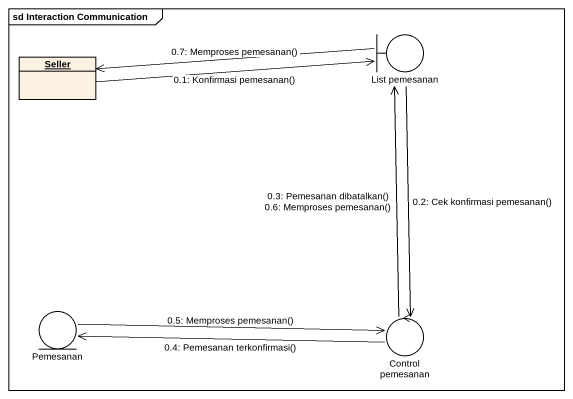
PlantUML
@startuml
mainframe sd Interaction Communication
allowmixing
hide circle
hide empty members
object Seller
boundary "List pemesanan" as List_pemesanan
entity Pemesanan
control "Control pemesanan" as Control_pemesanan
Seller -right-> List_pemesanan : 0.1: Konfirmasi pemesanan()
List_pemesanan --> Control_pemesanan : 0.2: Cek konfirmasi pemesanan()
Control_pemesanan -up-> List_pemesanan : 0.3: Pemesanan dibatalkan()\n0.6: Memproses pemesanan()
Control_pemesanan -left-> Pemesanan : 0.4: Pemesanan terkonfirmasi()
Pemesanan -right-> Control_pemesanan : 0.5: Memproses pemesanan()
List_pemesanan -left-> Seller : 0.7: Memproses pemesanan()
@enduml
